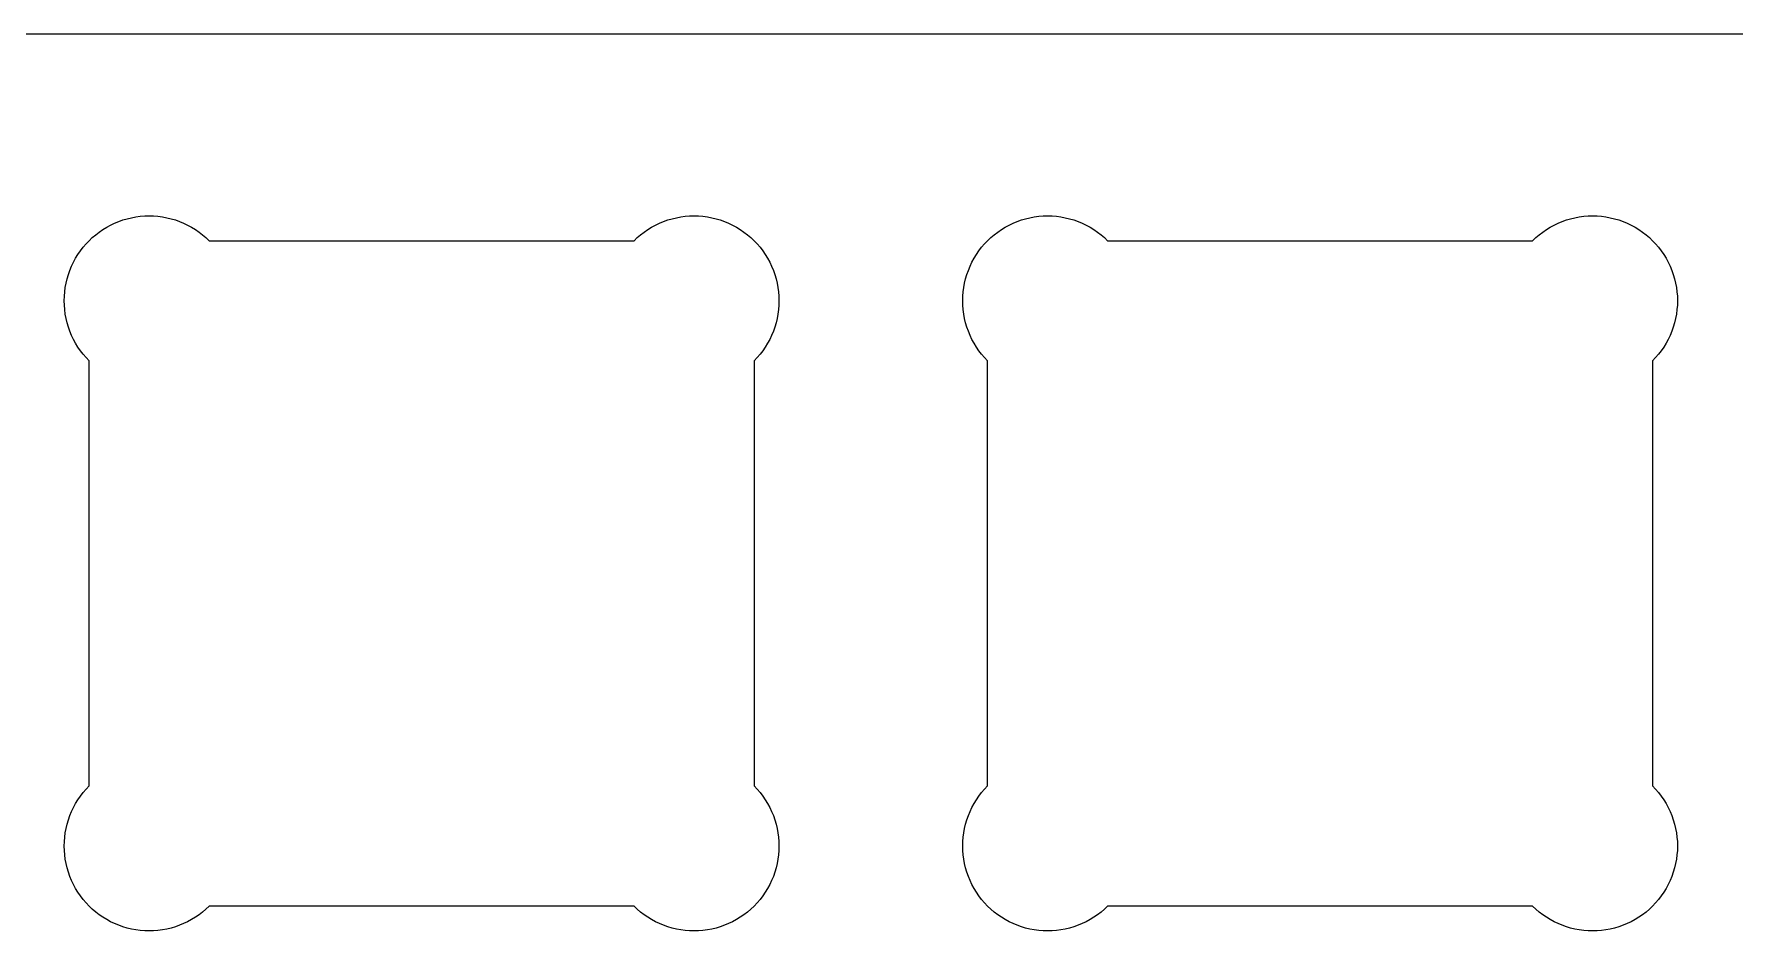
# Model space of a CAD drawing. Header units: metres. Extents: x 0 to 406, y 0 to 165.
# Drawn here: x 46.6 to 106.7, y 133.4 to 165.1 of the extents above; entities that cross this region are included whole.
import ezdxf

# ---------------------------------------------------------------- set-up
doc = ezdxf.new("R2010")
doc.units = ezdxf.units.M

msp = doc.modelspace()

# ---------------------------------------------------------------- linework, layer by layer
for p, q in [((406.4, 165.1), (0, 165.1)), ((48.8084, 158.01), (48.933, 158.106)), ((48.933, 158.106), (49.0624, 158.195)), ((49.0624, 158.195), (49.1963, 158.277)), ((49.1963, 158.277), (49.3343, 158.352)), ((49.3343, 158.352), (49.4761, 158.419)), ((49.4761, 158.419), (49.6212, 158.479)), ((49.6212, 158.479), (49.7693, 158.532)), ((49.7693, 158.532), (49.9199, 158.576)), ((49.9199, 158.576), (50.0726, 158.613)), ((50.0726, 158.613), (50.227, 158.642)), ((50.227, 158.642), (50.3827, 158.662)), ((50.3827, 158.662), (50.5393, 158.675)), ((50.5393, 158.675), (50.6963, 158.679)), ((50.6963, 158.679), (50.8533, 158.675)), ((50.8533, 158.675), (51.0099, 158.662)), ((51.0099, 158.662), (51.1656, 158.642)), ((51.1656, 158.642), (51.3201, 158.613)), ((51.3201, 158.613), (51.4728, 158.576)), ((51.4728, 158.576), (51.6234, 158.532)), ((51.6234, 158.532), (51.7714, 158.479)), ((51.7714, 158.479), (51.9165, 158.419)), ((51.9165, 158.419), (52.0583, 158.352)), ((52.0583, 158.352), (52.1963, 158.277)), ((52.1963, 158.277), (52.3302, 158.195)), ((52.3302, 158.195), (52.4597, 158.106)), ((52.4597, 158.106), (52.5843, 158.01)), ((68.0657, 158.01), (68.1903, 158.106)), ((68.1903, 158.106), (68.3198, 158.195)), ((68.3198, 158.195), (68.4537, 158.277)), ((68.4537, 158.277), (68.5917, 158.352)), ((68.5917, 158.352), (68.7335, 158.419)), ((68.7335, 158.419), (68.8786, 158.479)), ((68.8786, 158.479), (69.0266, 158.532)), ((69.0266, 158.532), (69.1772, 158.576)), ((69.1772, 158.576), (69.3299, 158.613)), ((69.3299, 158.613), (69.4844, 158.642)), ((69.4844, 158.642), (69.6401, 158.662)), ((69.6401, 158.662), (69.7967, 158.675)), ((69.7967, 158.675), (69.9537, 158.679)), ((69.9537, 158.679), (70.1107, 158.675)), ((70.1107, 158.675), (70.2673, 158.662)), ((70.2673, 158.662), (70.423, 158.642)), ((70.423, 158.642), (70.5774, 158.613)), ((70.5774, 158.613), (70.7301, 158.576)), ((70.7301, 158.576), (70.8807, 158.532)), ((70.8807, 158.532), (71.0288, 158.479)), ((71.0288, 158.479), (71.1739, 158.419)), ((71.1739, 158.419), (71.3157, 158.352)), ((71.3157, 158.352), (71.4537, 158.277)), ((71.4537, 158.277), (71.5876, 158.195)), ((71.5876, 158.195), (71.717, 158.106)), ((71.717, 158.106), (71.8416, 158.01)), ((80.5584, 158.01), (80.683, 158.106)), ((80.683, 158.106), (80.8124, 158.195)), ((80.8124, 158.195), (80.9463, 158.277)), ((80.9463, 158.277), (81.0843, 158.352)), ((81.0843, 158.352), (81.2261, 158.419)), ((81.2261, 158.419), (81.3712, 158.479)), ((81.3712, 158.479), (81.5193, 158.532)), ((81.5193, 158.532), (81.6699, 158.576)), ((81.6699, 158.576), (81.8226, 158.613)), ((81.8226, 158.613), (81.977, 158.642)), ((81.977, 158.642), (82.1327, 158.662)), ((82.1327, 158.662), (82.2893, 158.675)), ((82.2893, 158.675), (82.4463, 158.679)), ((82.4463, 158.679), (82.6033, 158.675)), ((82.6033, 158.675), (82.7599, 158.662)), ((82.7599, 158.662), (82.9156, 158.642)), ((82.9156, 158.642), (83.0701, 158.613)), ((83.0701, 158.613), (83.2228, 158.576)), ((83.2228, 158.576), (83.3734, 158.532)), ((83.3734, 158.532), (83.5214, 158.479)), ((83.5214, 158.479), (83.6665, 158.419)), ((83.6665, 158.419), (83.8083, 158.352)), ((83.8083, 158.352), (83.9463, 158.277)), ((83.9463, 158.277), (84.0802, 158.195)), ((84.0802, 158.195), (84.2097, 158.106)), ((84.2097, 158.106), (84.3343, 158.01)), ((99.8157, 158.01), (99.9403, 158.106)), ((99.9403, 158.106), (100.07, 158.195)), ((100.07, 158.195), (100.204, 158.277)), ((100.204, 158.277), (100.342, 158.352)), ((100.342, 158.352), (100.483, 158.419)), ((100.483, 158.419), (100.629, 158.479)), ((100.629, 158.479), (100.777, 158.532)), ((100.777, 158.532), (100.927, 158.576)), ((100.927, 158.576), (101.08, 158.613)), ((101.08, 158.613), (101.234, 158.642)), ((101.234, 158.642), (101.39, 158.662)), ((101.39, 158.662), (101.547, 158.675)), ((101.547, 158.675), (101.704, 158.679)), ((101.704, 158.679), (101.861, 158.675)), ((101.861, 158.675), (102.017, 158.662)), ((102.017, 158.662), (102.173, 158.642)), ((102.173, 158.642), (102.327, 158.613)), ((102.327, 158.613), (102.48, 158.576)), ((102.48, 158.576), (102.631, 158.532)), ((102.631, 158.532), (102.779, 158.479)), ((102.779, 158.479), (102.924, 158.419)), ((102.924, 158.419), (103.066, 158.352)), ((103.066, 158.352), (103.204, 158.277)), ((103.204, 158.277), (103.338, 158.195)), ((103.338, 158.195), (103.467, 158.106)), ((103.467, 158.106), (103.592, 158.01)), ((48.2693, 157.442), (48.3649, 157.567)), ((48.3649, 157.567), (48.4669, 157.686)), ((48.4669, 157.686), (48.575, 157.8)), ((48.575, 157.8), (48.6889, 157.908)), ((48.575, 157.8), (48.575, 157.8)), ((48.575, 157.8), (48.575, 157.8)), ((48.6889, 157.908), (48.8084, 158.01)), ((52.5843, 158.01), (52.7037, 157.908)), ((52.7037, 157.908), (52.8176, 157.8)), ((52.8176, 157.8), (67.8324, 157.8)), ((67.8324, 157.8), (67.9463, 157.908)), ((67.9463, 157.908), (68.0657, 158.01)), ((71.8416, 158.01), (71.9611, 157.908)), ((71.9611, 157.908), (72.075, 157.8)), ((72.075, 157.8), (72.075, 157.8)), ((72.075, 157.8), (72.075, 157.8)), ((72.075, 157.8), (72.1831, 157.686)), ((72.1831, 157.686), (72.2851, 157.567)), ((72.2851, 157.567), (72.3807, 157.442)), ((80.0193, 157.442), (80.1149, 157.567)), ((80.1149, 157.567), (80.2169, 157.686)), ((80.2169, 157.686), (80.325, 157.8)), ((80.325, 157.8), (80.4389, 157.908)), ((80.325, 157.8), (80.325, 157.8)), ((80.325, 157.8), (80.325, 157.8)), ((80.4389, 157.908), (80.5584, 158.01)), ((84.3343, 158.01), (84.4537, 157.908)), ((84.4537, 157.908), (84.5676, 157.8)), ((84.5676, 157.8), (99.5824, 157.8)), ((99.5824, 157.8), (99.6963, 157.908)), ((99.6963, 157.908), (99.8157, 158.01)), ((103.592, 158.01), (103.711, 157.908)), ((103.711, 157.908), (103.825, 157.8)), ((103.825, 157.8), (103.825, 157.8)), ((103.825, 157.8), (103.825, 157.8)), ((103.825, 157.8), (103.933, 157.686)), ((103.933, 157.686), (104.035, 157.567)), ((104.035, 157.567), (104.131, 157.442)), ((47.8956, 156.754), (47.9557, 156.899)), ((47.9557, 156.899), (48.0233, 157.041)), ((48.0233, 157.041), (48.0982, 157.179)), ((48.0982, 157.179), (48.1803, 157.313)), ((48.1803, 157.313), (48.2693, 157.442)), ((72.3807, 157.442), (72.4697, 157.313)), ((72.4697, 157.313), (72.5518, 157.179)), ((72.5518, 157.179), (72.6267, 157.041)), ((72.6267, 157.041), (72.6943, 156.899)), ((72.6943, 156.899), (72.7544, 156.754)), ((79.6456, 156.754), (79.7057, 156.899)), ((79.7057, 156.899), (79.7733, 157.041)), ((79.7733, 157.041), (79.8482, 157.179)), ((79.8482, 157.179), (79.9303, 157.313)), ((79.9303, 157.313), (80.0193, 157.442)), ((104.131, 157.442), (104.22, 157.313)), ((104.22, 157.313), (104.302, 157.179)), ((104.302, 157.179), (104.377, 157.041)), ((104.377, 157.041), (104.444, 156.899)), ((104.444, 156.899), (104.504, 156.754)), ((47.7333, 156.148), (47.7619, 156.302)), ((47.7619, 156.302), (47.7985, 156.455)), ((47.7985, 156.455), (47.8432, 156.606)), ((47.8432, 156.606), (47.8956, 156.754)), ((72.7544, 156.754), (72.8068, 156.606)), ((72.8068, 156.606), (72.8515, 156.455)), ((72.8515, 156.455), (72.8881, 156.302)), ((72.8881, 156.302), (72.9167, 156.148)), ((79.4833, 156.148), (79.5119, 156.302)), ((79.5119, 156.302), (79.5485, 156.455)), ((79.5485, 156.455), (79.5932, 156.606)), ((79.5932, 156.606), (79.6456, 156.754)), ((104.504, 156.754), (104.557, 156.606)), ((104.557, 156.606), (104.601, 156.455)), ((104.601, 156.455), (104.638, 156.302)), ((104.638, 156.302), (104.667, 156.148)), ((47.6963, 155.679), (47.7004, 155.836)), ((47.7004, 155.522), (47.6963, 155.679)), ((47.7004, 155.836), (47.7128, 155.992)), ((47.7128, 155.992), (47.7333, 156.148)), ((72.9167, 156.148), (72.9372, 155.992)), ((72.9372, 155.992), (72.9496, 155.836)), ((72.9496, 155.836), (72.9537, 155.679)), ((72.9537, 155.679), (72.9496, 155.522)), ((79.4463, 155.679), (79.4504, 155.836)), ((79.4504, 155.522), (79.4463, 155.679)), ((79.4504, 155.836), (79.4628, 155.992)), ((79.4628, 155.992), (79.4833, 156.148)), ((104.667, 156.148), (104.687, 155.992)), ((104.687, 155.992), (104.7, 155.836)), ((104.7, 155.836), (104.704, 155.679)), ((104.704, 155.679), (104.7, 155.522)), ((47.7128, 155.365), (47.7004, 155.522)), ((47.7333, 155.209), (47.7128, 155.365)), ((47.7619, 155.055), (47.7333, 155.209)), ((72.9167, 155.209), (72.8881, 155.055)), ((72.9372, 155.365), (72.9167, 155.209)), ((72.9496, 155.522), (72.9372, 155.365)), ((79.4628, 155.365), (79.4504, 155.522)), ((79.4833, 155.209), (79.4628, 155.365)), ((79.5119, 155.055), (79.4833, 155.209)), ((104.667, 155.209), (104.638, 155.055)), ((104.687, 155.365), (104.667, 155.209)), ((104.7, 155.522), (104.687, 155.365)), ((47.7985, 154.902), (47.7619, 155.055)), ((47.8432, 154.752), (47.7985, 154.902)), ((47.8956, 154.604), (47.8432, 154.752)), ((47.9557, 154.458), (47.8956, 154.604)), ((72.7544, 154.604), (72.6943, 154.458)), ((72.8068, 154.752), (72.7544, 154.604)), ((72.8515, 154.902), (72.8068, 154.752)), ((72.8881, 155.055), (72.8515, 154.902)), ((79.5485, 154.902), (79.5119, 155.055)), ((79.5932, 154.752), (79.5485, 154.902)), ((79.6456, 154.604), (79.5932, 154.752)), ((79.7057, 154.458), (79.6456, 154.604)), ((104.504, 154.604), (104.444, 154.458)), ((104.557, 154.752), (104.504, 154.604)), ((104.601, 154.902), (104.557, 154.752)), ((104.638, 155.055), (104.601, 154.902)), ((48.0233, 154.317), (47.9557, 154.458)), ((48.0982, 154.179), (48.0233, 154.317)), ((48.1803, 154.045), (48.0982, 154.179)), ((48.2693, 153.915), (48.1803, 154.045)), ((48.3649, 153.791), (48.2693, 153.915)), ((72.3807, 153.915), (72.2851, 153.791)), ((72.4697, 154.045), (72.3807, 153.915)), ((72.5518, 154.179), (72.4697, 154.045)), ((72.6267, 154.317), (72.5518, 154.179)), ((72.6943, 154.458), (72.6267, 154.317)), ((79.7733, 154.317), (79.7057, 154.458)), ((79.8482, 154.179), (79.7733, 154.317)), ((79.9303, 154.045), (79.8482, 154.179)), ((80.0193, 153.915), (79.9303, 154.045)), ((80.1149, 153.791), (80.0193, 153.915)), ((104.131, 153.915), (104.035, 153.791)), ((104.22, 154.045), (104.131, 153.915)), ((104.302, 154.179), (104.22, 154.045)), ((104.377, 154.317), (104.302, 154.179)), ((104.444, 154.458), (104.377, 154.317)), ((48.4669, 153.671), (48.3649, 153.791)), ((48.575, 153.557), (48.4669, 153.671)), ((48.575, 138.543), (48.575, 153.557)), ((72.1831, 153.671), (72.075, 153.557)), ((72.075, 153.557), (72.075, 138.543)), ((72.2851, 153.791), (72.1831, 153.671)), ((80.2169, 153.671), (80.1149, 153.791)), ((80.325, 153.557), (80.2169, 153.671)), ((80.325, 138.543), (80.325, 153.557)), ((103.933, 153.671), (103.825, 153.557)), ((103.825, 153.557), (103.825, 138.543)), ((104.035, 153.791), (103.933, 153.671)), ((48.2693, 138.185), (48.3649, 138.309)), ((48.3649, 138.309), (48.4669, 138.429)), ((48.4669, 138.429), (48.575, 138.543)), ((72.075, 138.543), (72.1831, 138.429)), ((72.1831, 138.429), (72.2851, 138.309)), ((72.2851, 138.309), (72.3807, 138.185)), ((80.0193, 138.185), (80.1149, 138.309)), ((80.1149, 138.309), (80.2169, 138.429)), ((80.2169, 138.429), (80.325, 138.543)), ((103.825, 138.543), (103.933, 138.429)), ((103.933, 138.429), (104.035, 138.309)), ((104.035, 138.309), (104.131, 138.185)), ((47.9557, 137.642), (48.0233, 137.783)), ((48.0233, 137.783), (48.0982, 137.921)), ((48.0982, 137.921), (48.1803, 138.055)), ((48.1803, 138.055), (48.2693, 138.185)), ((72.3807, 138.185), (72.4697, 138.055)), ((72.4697, 138.055), (72.5518, 137.921)), ((72.5518, 137.921), (72.6267, 137.783)), ((72.6267, 137.783), (72.6943, 137.642)), ((79.7057, 137.642), (79.7733, 137.783)), ((79.7733, 137.783), (79.8482, 137.921)), ((79.8482, 137.921), (79.9303, 138.055)), ((79.9303, 138.055), (80.0193, 138.185)), ((104.131, 138.185), (104.22, 138.055)), ((104.22, 138.055), (104.302, 137.921)), ((104.302, 137.921), (104.377, 137.783)), ((104.377, 137.783), (104.444, 137.642)), ((47.7333, 136.891), (47.7619, 137.045)), ((47.7619, 137.045), (47.7985, 137.198)), ((47.7985, 137.198), (47.8432, 137.348)), ((47.8432, 137.348), (47.8956, 137.496)), ((47.8956, 137.496), (47.9557, 137.642)), ((72.6943, 137.642), (72.7544, 137.496)), ((72.7544, 137.496), (72.8068, 137.348)), ((72.8068, 137.348), (72.8515, 137.198)), ((72.8515, 137.198), (72.8881, 137.045)), ((72.8881, 137.045), (72.9167, 136.891)), ((79.4833, 136.891), (79.5119, 137.045)), ((79.5119, 137.045), (79.5485, 137.198)), ((79.5485, 137.198), (79.5932, 137.348)), ((79.5932, 137.348), (79.6456, 137.496)), ((79.6456, 137.496), (79.7057, 137.642)), ((104.444, 137.642), (104.504, 137.496)), ((104.504, 137.496), (104.557, 137.348)), ((104.557, 137.348), (104.601, 137.198)), ((104.601, 137.198), (104.638, 137.045)), ((104.638, 137.045), (104.667, 136.891)), ((47.6963, 136.421), (47.7004, 136.578)), ((47.7004, 136.578), (47.7128, 136.735)), ((47.7128, 136.735), (47.7333, 136.891)), ((72.9167, 136.891), (72.9372, 136.735)), ((72.9372, 136.735), (72.9496, 136.578)), ((72.9496, 136.578), (72.9537, 136.421)), ((79.4463, 136.421), (79.4504, 136.578)), ((79.4504, 136.578), (79.4628, 136.735)), ((79.4628, 136.735), (79.4833, 136.891)), ((104.667, 136.891), (104.687, 136.735)), ((104.687, 136.735), (104.7, 136.578)), ((104.7, 136.578), (104.704, 136.421)), ((47.7004, 136.264), (47.6963, 136.421)), ((47.7128, 136.108), (47.7004, 136.264)), ((47.7333, 135.952), (47.7128, 136.108)), ((47.7619, 135.798), (47.7333, 135.952)), ((72.9167, 135.952), (72.8881, 135.798)), ((72.9372, 136.108), (72.9167, 135.952)), ((72.9496, 136.264), (72.9372, 136.108)), ((72.9537, 136.421), (72.9496, 136.264)), ((79.4504, 136.264), (79.4463, 136.421)), ((79.4628, 136.108), (79.4504, 136.264)), ((79.4833, 135.952), (79.4628, 136.108)), ((79.5119, 135.798), (79.4833, 135.952)), ((104.667, 135.952), (104.638, 135.798)), ((104.687, 136.108), (104.667, 135.952)), ((104.7, 136.264), (104.687, 136.108)), ((104.704, 136.421), (104.7, 136.264)), ((47.7985, 135.645), (47.7619, 135.798)), ((47.8432, 135.494), (47.7985, 135.645)), ((47.8956, 135.346), (47.8432, 135.494)), ((47.9557, 135.201), (47.8956, 135.346)), ((72.7544, 135.346), (72.6943, 135.201)), ((72.8068, 135.494), (72.7544, 135.346)), ((72.8515, 135.645), (72.8068, 135.494)), ((72.8881, 135.798), (72.8515, 135.645)), ((79.5485, 135.645), (79.5119, 135.798)), ((79.5932, 135.494), (79.5485, 135.645)), ((79.6456, 135.346), (79.5932, 135.494)), ((79.7057, 135.201), (79.6456, 135.346)), ((104.504, 135.346), (104.444, 135.201)), ((104.557, 135.494), (104.504, 135.346)), ((104.601, 135.645), (104.557, 135.494)), ((104.638, 135.798), (104.601, 135.645)), ((48.0233, 135.059), (47.9557, 135.201)), ((48.0982, 134.921), (48.0233, 135.059)), ((48.1803, 134.787), (48.0982, 134.921)), ((48.2693, 134.658), (48.1803, 134.787)), ((48.3649, 134.533), (48.2693, 134.658)), ((72.3807, 134.658), (72.2851, 134.533)), ((72.4697, 134.787), (72.3807, 134.658)), ((72.5518, 134.921), (72.4697, 134.787)), ((72.6267, 135.059), (72.5518, 134.921)), ((72.6943, 135.201), (72.6267, 135.059)), ((79.7733, 135.059), (79.7057, 135.201)), ((79.8482, 134.921), (79.7733, 135.059)), ((79.9303, 134.787), (79.8482, 134.921)), ((80.0193, 134.658), (79.9303, 134.787)), ((80.1149, 134.533), (80.0193, 134.658)), ((104.131, 134.658), (104.035, 134.533)), ((104.22, 134.787), (104.131, 134.658)), ((104.302, 134.921), (104.22, 134.787)), ((104.377, 135.059), (104.302, 134.921)), ((104.444, 135.201), (104.377, 135.059)), ((48.4669, 134.414), (48.3649, 134.533)), ((48.575, 134.3), (48.4669, 134.414)), ((48.6889, 134.192), (48.575, 134.3)), ((48.575, 134.3), (48.575, 134.3)), ((48.575, 134.3), (48.575, 134.3)), ((48.8084, 134.09), (48.6889, 134.192)), ((48.933, 133.994), (48.8084, 134.09)), ((52.5843, 134.09), (52.4597, 133.994)), ((52.7037, 134.192), (52.5843, 134.09)), ((52.8176, 134.3), (52.7037, 134.192)), ((67.8324, 134.3), (52.8176, 134.3)), ((67.9463, 134.192), (67.8324, 134.3)), ((68.0657, 134.09), (67.9463, 134.192)), ((68.1903, 133.994), (68.0657, 134.09)), ((71.8416, 134.09), (71.717, 133.994)), ((71.9611, 134.192), (71.8416, 134.09)), ((72.075, 134.3), (71.9611, 134.192)), ((72.1831, 134.414), (72.075, 134.3)), ((72.075, 134.3), (72.075, 134.3)), ((72.075, 134.3), (72.075, 134.3)), ((72.2851, 134.533), (72.1831, 134.414)), ((80.2169, 134.414), (80.1149, 134.533)), ((80.325, 134.3), (80.2169, 134.414)), ((80.4389, 134.192), (80.325, 134.3)), ((80.325, 134.3), (80.325, 134.3)), ((80.325, 134.3), (80.325, 134.3)), ((80.5584, 134.09), (80.4389, 134.192)), ((80.683, 133.994), (80.5584, 134.09)), ((84.3343, 134.09), (84.2097, 133.994)), ((84.4537, 134.192), (84.3343, 134.09)), ((84.5676, 134.3), (84.4537, 134.192)), ((99.5824, 134.3), (84.5676, 134.3)), ((99.6963, 134.192), (99.5824, 134.3)), ((99.8157, 134.09), (99.6963, 134.192)), ((99.9403, 133.994), (99.8157, 134.09)), ((103.592, 134.09), (103.467, 133.994)), ((103.711, 134.192), (103.592, 134.09)), ((103.825, 134.3), (103.711, 134.192)), ((103.933, 134.414), (103.825, 134.3)), ((103.825, 134.3), (103.825, 134.3)), ((103.825, 134.3), (103.825, 134.3)), ((104.035, 134.533), (103.933, 134.414)), ((49.0624, 133.905), (48.933, 133.994)), ((49.1963, 133.823), (49.0624, 133.905)), ((49.3343, 133.748), (49.1963, 133.823)), ((49.4761, 133.681), (49.3343, 133.748)), ((49.6212, 133.621), (49.4761, 133.681)), ((49.7693, 133.568), (49.6212, 133.621)), ((49.9199, 133.524), (49.7693, 133.568)), ((50.0726, 133.487), (49.9199, 133.524)), ((50.227, 133.458), (50.0726, 133.487)), ((50.3827, 133.438), (50.227, 133.458)), ((50.5393, 133.425), (50.3827, 133.438)), ((51.0099, 133.438), (50.8533, 133.425)), ((51.1656, 133.458), (51.0099, 133.438)), ((51.3201, 133.487), (51.1656, 133.458)), ((51.4728, 133.524), (51.3201, 133.487)), ((51.6234, 133.568), (51.4728, 133.524)), ((51.7714, 133.621), (51.6234, 133.568)), ((51.9165, 133.681), (51.7714, 133.621)), ((52.0583, 133.748), (51.9165, 133.681)), ((52.1963, 133.823), (52.0583, 133.748)), ((52.3302, 133.905), (52.1963, 133.823)), ((52.4597, 133.994), (52.3302, 133.905)), ((68.3198, 133.905), (68.1903, 133.994)), ((68.4537, 133.823), (68.3198, 133.905)), ((68.5917, 133.748), (68.4537, 133.823)), ((68.7335, 133.681), (68.5917, 133.748)), ((68.8786, 133.621), (68.7335, 133.681)), ((69.0266, 133.568), (68.8786, 133.621)), ((69.1772, 133.524), (69.0266, 133.568)), ((69.3299, 133.487), (69.1772, 133.524)), ((69.4844, 133.458), (69.3299, 133.487)), ((69.6401, 133.438), (69.4844, 133.458)), ((69.7967, 133.425), (69.6401, 133.438)), ((70.2673, 133.438), (70.1107, 133.425)), ((70.423, 133.458), (70.2673, 133.438)), ((70.5774, 133.487), (70.423, 133.458)), ((70.7301, 133.524), (70.5774, 133.487)), ((70.8807, 133.568), (70.7301, 133.524)), ((71.0288, 133.621), (70.8807, 133.568)), ((71.1739, 133.681), (71.0288, 133.621)), ((71.3157, 133.748), (71.1739, 133.681)), ((71.4537, 133.823), (71.3157, 133.748)), ((71.5876, 133.905), (71.4537, 133.823)), ((71.717, 133.994), (71.5876, 133.905)), ((80.8124, 133.905), (80.683, 133.994)), ((80.9463, 133.823), (80.8124, 133.905)), ((81.0843, 133.748), (80.9463, 133.823)), ((81.2261, 133.681), (81.0843, 133.748)), ((81.3712, 133.621), (81.2261, 133.681)), ((81.5193, 133.568), (81.3712, 133.621)), ((81.6699, 133.524), (81.5193, 133.568)), ((81.8226, 133.487), (81.6699, 133.524)), ((81.977, 133.458), (81.8226, 133.487)), ((82.1327, 133.438), (81.977, 133.458)), ((82.2893, 133.425), (82.1327, 133.438)), ((82.7599, 133.438), (82.6033, 133.425)), ((82.9156, 133.458), (82.7599, 133.438)), ((83.0701, 133.487), (82.9156, 133.458)), ((83.2228, 133.524), (83.0701, 133.487)), ((83.3734, 133.568), (83.2228, 133.524)), ((83.5214, 133.621), (83.3734, 133.568)), ((83.6665, 133.681), (83.5214, 133.621)), ((83.8083, 133.748), (83.6665, 133.681)), ((83.9463, 133.823), (83.8083, 133.748)), ((84.0802, 133.905), (83.9463, 133.823)), ((84.2097, 133.994), (84.0802, 133.905)), ((100.07, 133.905), (99.9403, 133.994)), ((100.204, 133.823), (100.07, 133.905)), ((100.342, 133.748), (100.204, 133.823)), ((100.483, 133.681), (100.342, 133.748)), ((100.629, 133.621), (100.483, 133.681)), ((100.777, 133.568), (100.629, 133.621)), ((100.927, 133.524), (100.777, 133.568)), ((101.08, 133.487), (100.927, 133.524)), ((101.234, 133.458), (101.08, 133.487)), ((101.39, 133.438), (101.234, 133.458)), ((101.547, 133.425), (101.39, 133.438)), ((102.017, 133.438), (101.861, 133.425)), ((102.173, 133.458), (102.017, 133.438)), ((102.327, 133.487), (102.173, 133.458)), ((102.48, 133.524), (102.327, 133.487)), ((102.631, 133.568), (102.48, 133.524)), ((102.779, 133.621), (102.631, 133.568)), ((102.924, 133.681), (102.779, 133.621)), ((103.066, 133.748), (102.924, 133.681)), ((103.204, 133.823), (103.066, 133.748)), ((103.338, 133.905), (103.204, 133.823)), ((103.467, 133.994), (103.338, 133.905)), ((50.6963, 133.421), (50.5393, 133.425)), ((50.8533, 133.425), (50.6963, 133.421)), ((69.9537, 133.421), (69.7967, 133.425)), ((70.1107, 133.425), (69.9537, 133.421)), ((82.4463, 133.421), (82.2893, 133.425)), ((82.6033, 133.425), (82.4463, 133.421)), ((101.704, 133.421), (101.547, 133.425)), ((101.861, 133.425), (101.704, 133.421))]:
    msp.add_line(p, q)

doc.saveas('drawing.dxf')
